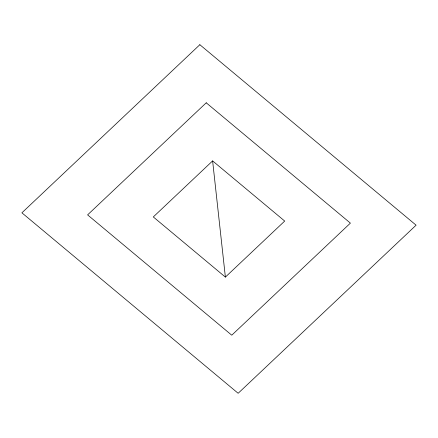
<?xml version="1.0" encoding="UTF-8"?>
<svg xmlns="http://www.w3.org/2000/svg" width="438" height="438" viewBox="0 0 438 438"><rect width="100%" height="100%" fill="white"/><g stroke="black" fill="none" stroke-linecap="round" stroke-linejoin="round"><path stroke-width="0.66" d="M212.616 160.905L153.3 216.941L225.384 277.095L284.7 221.059L212.616 160.905L225.384 277.095M199.848 44.709L21.9 212.819L238.152 393.291L416.1 225.181L199.848 44.709M206.232 102.804L87.6 214.877L231.768 335.196L350.4 223.123L206.232 102.804"/></g></svg>
